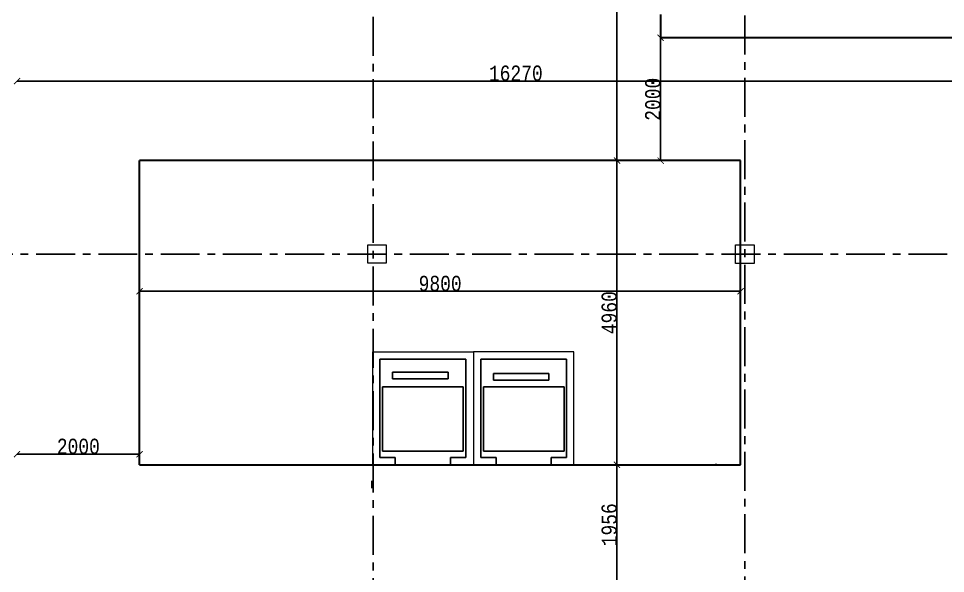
# Model space of a CAD drawing. Header units: millimetres. Extents: x -689206 to 4969298, y -1019800 to 703299.
# Drawn here: x 371284 to 386399, y -72845 to -63803 of the extents above; entities that cross this region are included whole.
import ezdxf

# ---------------------------------------------------------------- set-up
doc = ezdxf.new("R2010")
doc.units = ezdxf.units.MM
doc.linetypes.add('осеваяX2', pattern=[101.6, 63.5, -12.7, 12.7, -12.7])
doc.layers.add('РАЗМЕРЫ', color=7, linetype='Continuous', lineweight=9)
doc.layers.add('стены', color=7, linetype='Continuous', lineweight=20)
doc.styles.add('Аннотативный', font='isocteur.ttf', dxfattribs={"width": 0.7, "height": 250})
doc.dimstyles.new('Аннотативный', dxfattribs={"dimscale": 0, "dimtxt": 250, "dimasz": 100, "dimexe": 1.25, "dimexo": 0.625, "dimtad": 1, "dimdec": 0, "dimtxsty": 'Аннотативный', "dimblk": 'ARCHTICK', "dimcen": 2.5, "dimadec": 0, "dimazin": 0, "dimtfac": 1, "dimtdec": 0, "dimtmove": 0, "dimatfit": 3, "dimfxl": 1, "dimarcsym": 0})

# ---------------------------------------------------------------- blocks, each defined once
blk = doc.blocks.new('_ArchTick')
at = {"color": 0, "linetype": 'ByBlock', "const_width": 0.15}
blk.add_lwpolyline([(-0.5, -0.5), (0.5, 0.5)], dxfattribs=at)
blk = doc.blocks.new('*D1368')
at = {"layer": 'Defpoints', "color": 0, "linetype": 'ByBlock', "lineweight": 20, "transparency": 16777216}
for p in [(381043, -66118), (383059, -66118), (383059, -71074)]:
    blk.add_point(p, dxfattribs=at)
at = {"layer": 'РАЗМЕРЫ', "color": 0, "linetype": 'ByBlock', "lineweight": -2, "transparency": 16777216}
for p, q in [((383058, -66118), (381042, -66118)), ((381043, -71074), (381043, -66118)), ((383058, -71074), (381042, -71074))]:
    blk.add_line(p, q, dxfattribs=at)
at = {"layer": 'РАЗМЕРЫ', "color": 0, "linetype": 'ByBlock', "lineweight": -2, "transparency": 16777216, "xscale": 100, "yscale": 100, "zscale": 100}
for p, rotation in [((381043, -66118), 90), ((381043, -71074), 270)]:
    blk.add_blockref('_ArchTick', p, dxfattribs=dict(at, rotation=rotation))
at = {"layer": 'РАЗМЕРЫ', "color": 0, "linetype": 'ByBlock', "lineweight": 20, "transparency": 16777216, "insert": (380918, -68596), "char_height": 250, "attachment_point": 5, "rotation": 90, "style": 'Аннотативный'}
blk.add_mtext('4960', dxfattribs=at)
blk = doc.blocks.new('*D1369')
at = {"layer": 'Defpoints', "color": 0, "linetype": 'ByBlock', "lineweight": 20, "transparency": 16777216}
for p in [(373259, -66118), (383059, -66118), (373259, -68247)]:
    blk.add_point(p, dxfattribs=at)
at = {"layer": 'РАЗМЕРЫ', "color": 0, "linetype": 'ByBlock', "lineweight": -2, "transparency": 16777216}
for p, q in [((373259, -66119), (373259, -68248)), ((383059, -66119), (383059, -68248)), ((383059, -68247), (373259, -68247))]:
    blk.add_line(p, q, dxfattribs=at)
at = {"layer": 'РАЗМЕРЫ', "color": 0, "linetype": 'ByBlock', "lineweight": -2, "transparency": 16777216, "xscale": 100, "yscale": 100, "zscale": 100, "rotation": 180}
blk.add_blockref('_ArchTick', (373259, -68247), dxfattribs=at)
at = {"layer": 'РАЗМЕРЫ', "color": 0, "linetype": 'ByBlock', "lineweight": -2, "transparency": 16777216, "xscale": 100, "yscale": 100, "zscale": 100}
blk.add_blockref('_ArchTick', (383059, -68247), dxfattribs=at)
at = {"layer": 'РАЗМЕРЫ', "color": 0, "linetype": 'ByBlock', "lineweight": 20, "transparency": 16777216, "insert": (378159, -68122), "char_height": 250, "attachment_point": 5, "style": 'Аннотативный'}
blk.add_mtext('9800', dxfattribs=at)
blk = doc.blocks.new('*D1370')
at = {"layer": 'Defpoints', "color": 0, "linetype": 'ByBlock', "lineweight": 20, "transparency": 16777216}
for p in [(380338, -58859), (380338, -66118), (381042, -66118)]:
    blk.add_point(p, dxfattribs=at)
at = {"layer": 'РАЗМЕРЫ', "color": 0, "linetype": 'ByBlock', "lineweight": -2, "transparency": 16777216}
for p, q in [((380338, -58859), (381043, -58859)), ((381042, -58859), (381042, -66118)), ((380338, -66118), (381043, -66118))]:
    blk.add_line(p, q, dxfattribs=at)
at = {"layer": 'РАЗМЕРЫ', "color": 0, "linetype": 'ByBlock', "lineweight": -2, "transparency": 16777216, "xscale": 100, "yscale": 100, "zscale": 100}
for p, rotation in [((381042, -58859), 90), ((381042, -66118), 270)]:
    blk.add_blockref('_ArchTick', p, dxfattribs=dict(at, rotation=rotation))
at = {"layer": 'РАЗМЕРЫ', "color": 0, "linetype": 'ByBlock', "lineweight": 20, "transparency": 16777216, "insert": (380916, -62489), "char_height": 250, "attachment_point": 5, "rotation": 90, "style": 'Аннотативный'}
blk.add_mtext('7690', dxfattribs=at)
blk = doc.blocks.new('*D1371')
at = {"layer": 'Defpoints', "color": 0, "linetype": 'ByBlock', "lineweight": 20, "transparency": 16777216}
for p in [(371259, -70902), (373259, -70902), (373259, -70902)]:
    blk.add_point(p, dxfattribs=at)
at = {"layer": 'РАЗМЕРЫ', "color": 0, "linetype": 'ByBlock', "lineweight": -2, "transparency": 16777216}
for p, q in [((371259, -70901), (371259, -70901)), ((371259, -70902), (373259, -70902)), ((373259, -70901), (373259, -70901))]:
    blk.add_line(p, q, dxfattribs=at)
at = {"layer": 'РАЗМЕРЫ', "color": 0, "linetype": 'ByBlock', "lineweight": -2, "transparency": 16777216, "xscale": 100, "yscale": 100, "zscale": 100, "rotation": 180}
blk.add_blockref('_ArchTick', (371259, -70902), dxfattribs=at)
at = {"layer": 'РАЗМЕРЫ', "color": 0, "linetype": 'ByBlock', "lineweight": -2, "transparency": 16777216, "xscale": 100, "yscale": 100, "zscale": 100}
blk.add_blockref('_ArchTick', (373259, -70902), dxfattribs=at)
at = {"layer": 'РАЗМЕРЫ', "color": 0, "linetype": 'ByBlock', "lineweight": 20, "transparency": 16777216, "insert": (372259, -70776), "char_height": 250, "attachment_point": 5, "style": 'Аннотативный'}
blk.add_mtext('2000', dxfattribs=at)
blk = doc.blocks.new('*D1372')
at = {"layer": 'Defpoints', "color": 0, "linetype": 'ByBlock', "lineweight": 20, "transparency": 16777216}
for p in [(381754, -64118), (381754, -66118), (381754, -66118)]:
    blk.add_point(p, dxfattribs=at)
at = {"layer": 'РАЗМЕРЫ', "color": 0, "linetype": 'ByBlock', "lineweight": -2, "transparency": 16777216}
for p, q in [((381754, -64118), (381753, -64118)), ((381754, -64118), (381754, -66118)), ((381754, -66118), (381753, -66118))]:
    blk.add_line(p, q, dxfattribs=at)
at = {"layer": 'РАЗМЕРЫ', "color": 0, "linetype": 'ByBlock', "lineweight": -2, "transparency": 16777216, "xscale": 100, "yscale": 100, "zscale": 100}
for p, rotation in [((381754, -64118), 90), ((381754, -66118), 270)]:
    blk.add_blockref('_ArchTick', p, dxfattribs=dict(at, rotation=rotation))
at = {"layer": 'РАЗМЕРЫ', "color": 0, "linetype": 'ByBlock', "lineweight": 20, "transparency": 16777216, "insert": (381629, -65118), "char_height": 250, "attachment_point": 5, "rotation": 90, "style": 'Аннотативный'}
blk.add_mtext('2000', dxfattribs=at)
blk = doc.blocks.new('*D1380')
at = {"layer": 'Defpoints', "color": 0, "linetype": 'ByBlock', "lineweight": 20, "transparency": 16777216}
for p in [(371259, -64822), (387528, -64822), (387528, -64822)]:
    blk.add_point(p, dxfattribs=at)
at = {"layer": 'РАЗМЕРЫ', "color": 0, "linetype": 'ByBlock', "lineweight": -2, "transparency": 16777216}
for p, q in [((371259, -64822), (387528, -64822)), ((371259, -64823), (371259, -64823)), ((387528, -64821), (387528, -64821))]:
    blk.add_line(p, q, dxfattribs=at)
at = {"layer": 'РАЗМЕРЫ', "color": 0, "linetype": 'ByBlock', "lineweight": -2, "transparency": 16777216, "xscale": 100, "yscale": 100, "zscale": 100, "rotation": 180}
blk.add_blockref('_ArchTick', (371259, -64822), dxfattribs=at)
at = {"layer": 'РАЗМЕРЫ', "color": 0, "linetype": 'ByBlock', "lineweight": -2, "transparency": 16777216, "xscale": 100, "yscale": 100, "zscale": 100}
blk.add_blockref('_ArchTick', (387528, -64822), dxfattribs=at)
at = {"layer": 'РАЗМЕРЫ', "color": 0, "linetype": 'ByBlock', "lineweight": 20, "transparency": 16777216, "insert": (379393, -64696), "char_height": 250, "attachment_point": 5, "style": 'Аннотативный'}
blk.add_mtext('16270', dxfattribs=at)
blk = doc.blocks.new('*D1381')
at = {"layer": 'Defpoints', "color": 0, "linetype": 'ByBlock', "lineweight": 30, "transparency": 16777216}
for p in [(381043, -71074), (381043, -73030), (381725, -73030)]:
    blk.add_point(p, dxfattribs=at)
at = {"layer": 'РАЗМЕРЫ', "color": 0, "linetype": 'ByBlock', "lineweight": -2, "transparency": 16777216}
for p, q in [((381043, -71074), (381043, -73030)), ((381044, -71074), (381045, -71074)), ((381724, -73030), (381042, -73030))]:
    blk.add_line(p, q, dxfattribs=at)
at = {"layer": 'РАЗМЕРЫ', "color": 0, "linetype": 'ByBlock', "lineweight": -2, "transparency": 16777216, "xscale": 100, "yscale": 100, "zscale": 100}
for p, rotation in [((381043, -71074), 90), ((381043, -73030), 270)]:
    blk.add_blockref('_ArchTick', p, dxfattribs=dict(at, rotation=rotation))
at = {"layer": 'РАЗМЕРЫ', "color": 0, "linetype": 'ByBlock', "lineweight": 20, "transparency": 16777216, "insert": (380918, -72052), "char_height": 250, "attachment_point": 5, "rotation": 90, "style": 'Аннотативный'}
blk.add_mtext('1956', dxfattribs=at)

msp = doc.modelspace()

# ---------------------------------------------------------------- linework, layer by layer
at = {"layer": 'РАЗМЕРЫ', "linetype": 'ByBlock', "lineweight": 30}
for p, q in [((381755.2, -64118), (381755.2, -63738)), ((387527.8, -64115.6), (381755.2, -64118)), ((373258.8, -71074.1), (373258.8, -66118.5)), ((383058.9, -66118.5), (373258.8, -66118.5)), ((383058.9, -71074.1), (383058.9, -66118.5)), ((373258.8, -71074.1), (381383.8, -71074.1)), ((381383.8, -71074.1), (383058.9, -71074.1)), ((382669.9, -71074.1), (382642.9, -71074.1))]:
    msp.add_line(p, q, dxfattribs=at)
at = {"layer": 'РАЗМЕРЫ', "linetype": 'ByBlock', "lineweight": 20}
for p, q in [((377056.1, -69235.8), (377056.1, -71075.8)), ((377056.1, -69235.8), (378701.8, -69235.8)), ((378701.8, -69235.8), (378701.8, -71075.8)), ((380341.8, -69235.8), (378701.8, -69235.8)), ((380341.8, -69355.8), (380341.8, -69235.8)), ((380341.8, -71075.8), (380341.8, -69355.8))]:
    msp.add_line(p, q, dxfattribs=at)
at = {"layer": 'РАЗМЕРЫ', "lineweight": 25, "ltscale": 150}
for p, q in [((378288.1, -69676.4), (378288.1, -69566.4)), ((379933.8, -69695.8), (379933.8, -69585.8))]:
    msp.add_line(p, q, dxfattribs=at)
at = {"layer": 'стены', "linetype": 'осеваяX2', "lineweight": 25, "ltscale": 10}
for p, q in [((383128, -47496.5), (383128, -93010)), ((377069.4, -55649.3), (377069.4, -93017.3)), ((351250, -67642), (419278, -67642))]:
    msp.add_line(p, q, dxfattribs=at)
at = {"layer": 'стены', "color": 18, "lineweight": 25, "true_color": 0x000000}
for p, q in [((377176.1, -70955.8), (377176.1, -69355.8)), ((377176.1, -69355.8), (378576.1, -69355.8)), ((378576.1, -69355.8), (378576.1, -70955.8)), ((378821.8, -70955.8), (378821.8, -69355.8)), ((378821.8, -69355.8), (380221.8, -69355.8)), ((380221.8, -69355.8), (380221.8, -70955.8)), ((378288.1, -69566.4), (377382.1, -69566.4)), ((377382.1, -69566.4), (377382.1, -69676.4)), ((378288.1, -69676.4), (377382.1, -69676.4)), ((378288.1, -69676.4), (378085.6, -69676.4)), ((379933.8, -69585.8), (379027.8, -69585.8)), ((379027.8, -69585.8), (379027.8, -69695.8)), ((377218.1, -70852.8), (377218.1, -69805.8)), ((377218.1, -69805.8), (378534.1, -69805.8)), ((378534.1, -70852.8), (378534.1, -69805.8)), ((378863.8, -70852.8), (378863.8, -69805.8)), ((378863.8, -69805.8), (380179.8, -69805.8)), ((379933.8, -69695.8), (379027.8, -69695.8)), ((379933.8, -69695.8), (379731.3, -69695.8)), ((380179.8, -70852.8), (380179.8, -69805.8)), ((378534.1, -70852.8), (377218.1, -70852.8)), ((380179.8, -70852.8), (378863.8, -70852.8)), ((377426.1, -70955.8), (377176.1, -70955.8)), ((377426.1, -70955.8), (377426.1, -71075.8)), ((378576.1, -70955.8), (378326.1, -70955.8)), ((378326.1, -70955.8), (378326.1, -71075.8)), ((378576.1, -70955.8), (378534.1, -70955.8)), ((379071.8, -70955.8), (378821.8, -70955.8)), ((379071.8, -70955.8), (379071.8, -71075.8)), ((380221.8, -70955.8), (379971.8, -70955.8)), ((379971.8, -70955.8), (379971.8, -71075.8)), ((380221.8, -70955.8), (380179.8, -70955.8)), ((377037.1, -71075.8), (376667.1, -71075.8)), ((378696.1, -71075.8), (378326.1, -71075.8)), ((379071.8, -71075.8), (378701.8, -71075.8)), ((380341.8, -71075.8), (379971.8, -71075.8)), ((377045.2, -71335.8), (377045.2, -71455.8))]:
    msp.add_line(p, q, dxfattribs=at)
at = {"layer": 'стены'}
for points in [[(376978, -67489.9), (377278, -67489.9), (377278, -67789.9), (376978, -67789.9)], [(382978, -67492), (383278, -67492), (383278, -67792), (382978, -67792)]]:
    msp.add_lwpolyline(points, close=True, dxfattribs=at)

# ---------------------------------------------------------------- dimensions: what is measured, and where the dimension line sits
at = {"layer": 'РАЗМЕРЫ', "linetype": 'ByBlock', "lineweight": 20}
for base, p1, p2, text, picture, middle in [((381042.1, -66118.5), (380337.9, -58859.4), (380337.9, -66118.5), '7690', '*D1370', (380916.4, -62488.9)), ((381043.3, -66118.5), (383058.9, -71074.1), (383058.9, -66118.5), '4960', '*D1368', (380917.7, -68596.3))]:
    dim = msp.add_linear_dim(base=base, p1=p1, p2=p2, angle=90, text=text, dimstyle='Аннотативный', dxfattribs=at)
    dim.commit()
    dim.dimension.update_dxf_attribs({"geometry": picture, "text_midpoint": middle})
for base, p1, p2, picture, middle in [((381754.3667, -66118.4862), (381754.3667, -64118.0435), (381754.3667, -66118.4862), '*D1372', (381628.7417, -65118.2649)), ((381043.3, -73030), (381043.3, -71074.1), (381724.6, -73030), '*D1381', (380917.7, -72052))]:
    dim = msp.add_linear_dim(base=base, p1=p1, p2=p2, angle=90, dimstyle='Аннотативный', dxfattribs=at)
    dim.commit()
    dim.dimension.update_dxf_attribs({"geometry": picture, "text_midpoint": middle})
dim = msp.add_linear_dim(base=(387527.8, -64822), p1=(371258.9, -64822), p2=(387527.8, -64822), text='16270', dimstyle='Аннотативный', dxfattribs=at)
dim.commit()
dim.dimension.update_dxf_attribs({"geometry": '*D1380', "text_midpoint": (379393.3, -64696.3)})
for base, p1, p2, picture, middle in [((373258.8, -68247.1), (383058.9, -66118.5), (373258.8, -66118.5), '*D1369', (378158.9, -68121.5)), ((373258.8, -70902), (371258.9, -70902), (373258.8, -70902), '*D1371', (372258.8, -70776.3))]:
    dim = msp.add_linear_dim(base=base, p1=p1, p2=p2, dimstyle='Аннотативный', dxfattribs=at)
    dim.commit()
    dim.dimension.update_dxf_attribs({"geometry": picture, "text_midpoint": middle})

doc.saveas('drawing.dxf')
